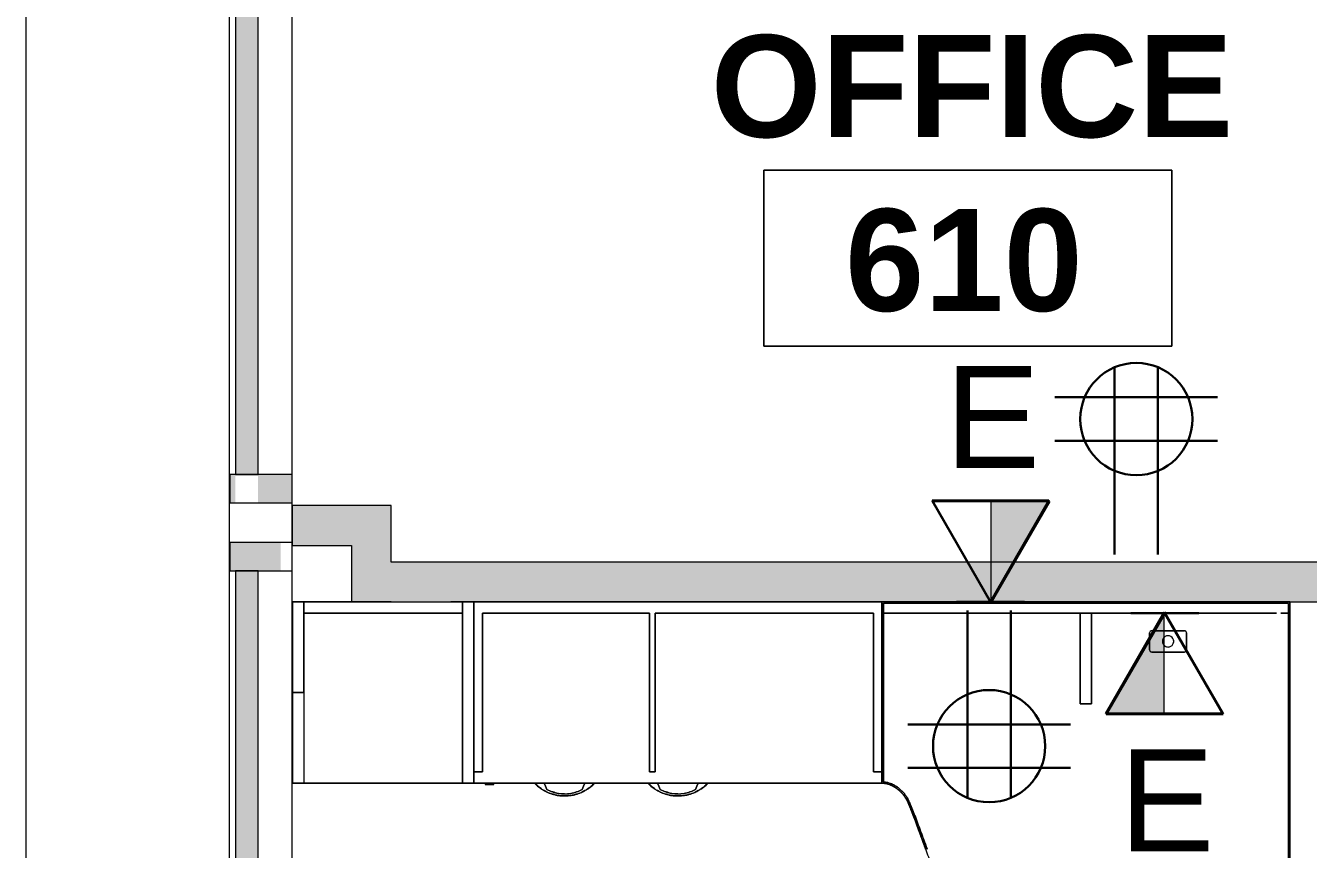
# Model space of a CAD drawing. Header units: inches. Extents: x 385 to 2249, y -1773 to -36.
# Drawn here: x 392.5 to 505.6, y -723.7 to -651.1 of the extents above; entities that cross this region are included whole.
import ezdxf

# ---------------------------------------------------------------- set-up
doc = ezdxf.new("R2010")
doc.units = ezdxf.units.IN
doc.header["$MEASUREMENT"] = 0
for name, color, linetype, lineweight in [('A-ANNO-NOTE', 131, 'Continuous', 30), ('A-AREA-IDEN', 2, 'Continuous', 9), ('A-DETL', 90, 'Continuous', 9), ('A-DETL-THIN', 151, 'Continuous', 9), ('A-GLAZ-CURT', 52, 'Continuous', 13), ('A-GLAZ-CWMG', 51, 'Continuous', 13), ('A-WALL', 113, 'Continuous', 13), ('A-WALL-PATT', 111, 'Continuous', 13), ('I-FURN', 30, 'Continuous', 9), ('I-FURN-PNLS', 30, 'Continuous', 9), ('I-WALL', 2, 'Continuous', 13)]:
    doc.layers.add(name, color=color, linetype=linetype, lineweight=lineweight)
doc.styles.add('Swis721 Lt BT', font='swissl.ttf', dxfattribs={"height": 9})
doc.styles.add('Swis721 Lt BT_B', font='', dxfattribs={"height": 9})
doc.styles.get('Swis721 Lt BT_B').set_extended_font_data('Swis721 Lt BT', bold=True)

# ---------------------------------------------------------------- blocks, each defined once
blk = doc.blocks.new('System Panel - Glazed 2-5453545-Level 6 POWER _ SIGNAL')
at = {"layer": 'A-GLAZ-CURT', "lineweight": 9}
blk.add_hatch(color=7, dxfattribs=at).paths.add_polyline_path([(-27.25, 2.25), (-27.25, 0.25), (27.25, 0.25), (27.25, 2.25), (0.43, 2.25)], flags=0)
at = {"layer": 'A-GLAZ-CURT', "color": 8, "lineweight": 20}
for p, q in [((27.25, 2.25), (-27.25, 2.25)), ((-27.25, 2.25), (-27.25, 0.25)), ((27.25, 0.25), (27.25, 2.25)), ((-27.25, 0.25), (27.25, 0.25))]:
    blk.add_line(p, q, dxfattribs=at)
blk = doc.blocks.new('Rectangular Mullion - 2_5_ x 5_ rectangular-5019624-Level 6 POWER _ SIGNAL')
at = {"layer": 'A-GLAZ-CWMG', "lineweight": 9}
h = blk.add_hatch(color=7, dxfattribs=at)
h.paths.add_polyline_path([(-2.5, 2.75), (-2.5, -0.25), (0, -0.25), (0, 2.75), (-1.75, 2.75)], flags=0)
h.paths.add_polyline_path([(-2.5, -2.25), (-2.5, -2.75), (0, -2.75), (0, -2.25), (-1.87, -2.25)], flags=0)
at = {"layer": 'A-GLAZ-CWMG', "color": 8, "lineweight": 20}
for p, q in [((0, 2.75), (-2.5, 2.75)), ((-2.5, 2.75), (-2.5, -2.75)), ((0, -2.75), (0, 2.75)), ((-2.5, -2.75), (0, -2.75))]:
    blk.add_line(p, q, dxfattribs=at)
blk = doc.blocks.new('System Panel - Glazed 2-5453546-Level 6 POWER _ SIGNAL')
at = {"layer": 'A-GLAZ-CURT', "lineweight": 9}
blk.add_hatch(color=7, dxfattribs=at).paths.add_polyline_path([(-27.25, 2.25), (-27.25, 0.25), (27.25, 0.25), (27.25, 2.25), (7.95, 2.25)], flags=0)
at = {"layer": 'A-GLAZ-CURT', "color": 8, "lineweight": 20}
for p, q in [((27.25, 2.25), (-27.25, 2.25)), ((-27.25, 2.25), (-27.25, 0.25)), ((27.25, 0.25), (27.25, 2.25)), ((-27.25, 0.25), (27.25, 0.25))]:
    blk.add_line(p, q, dxfattribs=at)
blk = doc.blocks.new('Rectangular Mullion - 2_5_ x 5_ rectangular-5019623-Level 6 POWER _ SIGNAL')
at = {"layer": 'A-GLAZ-CWMG', "lineweight": 9}
blk.add_hatch(color=7, dxfattribs=at).paths.add_polyline_path([(0, 1.76), (0, -2.75), (-2.5, -2.75), (-2.5, 1.76), (-1.23, 1.76)], flags=0)
at = {"layer": 'A-GLAZ-CWMG', "color": 8, "lineweight": 20}
for p, q in [((-2.5, 2.75), (0, 2.75)), ((-2.5, -2.75), (-2.5, 2.75)), ((0, 2.75), (0, -2.75)), ((0, -2.75), (-2.5, -2.75))]:
    blk.add_line(p, q, dxfattribs=at)
blk = doc.blocks.new('Zira Wksta 11 - Type 2-V13-Level 6 POWER _ SIGNAL')
at = {"layer": 'I-FURN'}
for p, q in [((-16.28, 65.68), (-16.56, 65.56)), ((-16.56, 65.56), (-16.28, 65.68)), ((-16.56, 65.56), (-16.28, 65.68)), ((-16, 65.79), (-16.28, 65.68)), ((-16.28, 65.68), (-16, 65.79)), ((-16.28, 65.68), (-16, 65.79)), ((-16, 66.49), (-16.17, 66.49)), ((-16, 66.49), (-16.17, 66.49)), ((-16.17, 66.48), (-16, 66.48)), ((-16.17, 66.48), (-16, 66.48)), ((-16, 66.65), (-16, 66.66)), ((-16, 66.66), (-16, 66.61)), ((-16, 66.6), (-16, 66.66)), ((-16, 66.66), (-16, 66.61)), ((-16, 66.64), (-16, 66.65)), ((-16, 66.62), (-16, 66.64)), ((-16, 66.6), (-16, 66.62)), ((-16, 66.61), (-16, 66.51)), ((-16, 66.61), (-16, 66.51)), ((-16, 66.51), (-16, 66.6)), ((-16, 66.51), (-16, 66.6)), ((-16, 66.48), (-16, 66.51)), ((-16, 66.51), (-16, 66.49)), ((-16, 66.48), (-16, 66.51)), ((-16, 66.51), (-16, 66.49)), ((-16, 66.48), (-16, 65.79)), ((-16, 66.14), (-16, 66.48)), ((-16, 66.48), (-16, 66.14)), ((-16, 66.14), (-16, 66.48)), ((-16, 65.79), (-16, 66.14)), ((-16, 66.14), (-16, 65.79)), ((-16, 65.79), (-16, 66.14)), ((-16.28, 62.32), (-16.56, 62.44)), ((-16.28, 62.32), (-16.56, 62.44)), ((-16, 62.21), (-16.28, 62.32)), ((-16, 62.21), (-16.28, 62.32)), ((-16, 61.52), (-16.17, 61.52)), ((-16, 61.52), (-16.17, 61.52)), ((-16.17, 61.51), (-16, 61.51)), ((-16.17, 61.51), (-16, 61.51)), ((-16, 61.86), (-16, 62.21)), ((-16, 62.21), (-16, 61.52)), ((-16, 61.86), (-16, 62.21)), ((-16, 62.21), (-16, 61.86)), ((-16, 61.52), (-16, 61.86)), ((-16, 61.52), (-16, 61.86)), ((-16, 61.86), (-16, 61.52)), ((-16, 61.49), (-16, 61.52)), ((-16, 61.49), (-16, 61.52)), ((-16, 61.51), (-16, 61.49)), ((-16, 61.51), (-16, 61.49)), ((-16, 61.49), (-16, 61.45)), ((-16, 61.4), (-16, 61.49)), ((-16, 61.49), (-16, 61.45)), ((-16, 61.44), (-16, 61.49)), ((-16, 61.45), (-16, 61.42)), ((-16, 61.45), (-16, 61.39)), ((-16, 61.4), (-16, 61.44)), ((-16, 61.42), (-16, 61.39)), ((-16, 61.38), (-16, 61.4)), ((-16, 61.38), (-16, 61.4)), ((-16, 61.39), (-16, 61.37)), ((-16, 61.39), (-16, 61.37)), ((-16, 61.34), (-16, 61.38)), ((-16, 61.36), (-16, 61.38)), ((-16, 61.37), (-16, 61.34)), ((-16, 61.37), (-16, 61.34)), ((-16, 61.34), (-16, 61.36)), ((-16, 56.6), (-16, 56.66)), ((-16, 56.66), (-16, 56.63)), ((-16, 56.63), (-16, 56.61)), ((-16, 56.61), (-16, 56.51)), ((-16, 56.51), (-16, 56.6)), ((-16.56, 55.56), (-16.28, 55.68)), ((-16.28, 55.68), (-16, 55.79)), ((-16, 56.49), (-16.17, 56.49)), ((-16.17, 56.48), (-16, 56.48)), ((-16, 56.48), (-16, 56.51)), ((-16, 56.51), (-16, 56.49)), ((-16, 56.48), (-16, 56.14)), ((-16, 56.14), (-16, 56.48)), ((-16, 56.14), (-16, 55.79)), ((-16, 55.79), (-16, 56.14)), ((-16.28, 52.32), (-16.56, 52.44)), ((-16, 52.21), (-16.28, 52.32)), ((-16, 51.86), (-16, 52.21)), ((-16, 52.21), (-16, 51.52)), ((-16, 51.52), (-16.17, 51.52)), ((-16.17, 51.51), (-16, 51.51)), ((-16, 51.52), (-16, 51.86)), ((-16, 51.49), (-16, 51.52)), ((-16, 51.51), (-16, 51.49)), ((-16, 51.49), (-16, 51.45)), ((-16, 51.4), (-16, 51.49)), ((-16, 51.45), (-16, 51.42)), ((-16, 51.42), (-16, 51.39)), ((-16, 51.36), (-16, 51.4)), ((-16, 51.39), (-16, 51.36)), ((-16, 51.36), (-16, 51.34)), ((-16, 51.35), (-16, 51.36)), ((-16, 51.34), (-16, 51.35)), ((-4.44, 12.19), (-4.44, 9.31)), ((-4.44, 9.31), (-4.44, 12.19)), ((-2.75, 12.38), (-4.25, 12.38)), ((-4.25, 12.38), (-2.75, 12.38)), ((-2.56, 9.31), (-2.56, 12.19)), ((-2.56, 12.19), (-2.56, 9.31)), ((-4.25, 9.13), (-2.75, 9.13)), ((-2.75, 9.13), (-4.25, 9.13))]:
    blk.add_line(p, q, dxfattribs=at)
at = {"layer": 'I-FURN', "flags": 128}
for points in [[(-16, 65.79), (-16.28, 65.68), (-16.56, 65.56)], [(-16.56, 62.44), (-16.28, 62.32), (-16, 62.21)], [(-16.56, 62.44), (-16.28, 62.32), (-16, 62.21)], [(-16, 55.79), (-16.28, 55.68), (-16.56, 55.56)], [(-16.56, 52.44), (-16.28, 52.32), (-16, 52.21)]]:
    blk.add_lwpolyline(points, dxfattribs=at)
at = {"layer": 'I-FURN'}
for centre, radius, start, end in [((-13.45, 64), 3.69, 137.0289, 137.7029), ((-13.45, 64), 3.69, 137.0385, 137.567), ((-13.45, 64), 3.69, 137.0289, 137.7029), ((-13.45, 64), 3.69, 137.0385, 137.567), ((-13.45, 64), 3.69, 222.2971, 222.9711), ((-13.45, 64), 3.69, 222.2971, 222.9711), ((-13.45, 64), 3.69, 222.433, 222.9615), ((-13.45, 64), 3.69, 222.433, 222.9615), ((-13.45, 54), 3.69, 137.0289, 137.7029), ((-13.45, 54), 3.69, 137.0385, 137.567), ((-13.45, 54), 3.69, 222.2971, 222.9711), ((-13.45, 54), 3.69, 222.433, 222.9615), ((-4.25, 12.19), 0.188, 90, 180), ((-4.25, 12.19), 0.188, 165, 180), ((-4.25, 12.19), 0.188, 90, 165), ((-2.75, 12.19), 0.187, 0, 90), ((-2.75, 12.19), 0.187, 15, 90), ((-2.75, 12.19), 0.188, 0, 15), ((-3.5, 10.75), 0.5, 90, 270), ((-3.5, 10.75), 0.5, 165, 180), ((-3.5, 10.75), 0.5, 180, 195), ((-3.5, 10.75), 0.5, 150, 165), ((-3.5, 10.75), 0.5, 195, 255), ((-3.5, 10.75), 0.5, 135, 150), ((-3.5, 10.75), 0.5, 120, 135), ((-3.5, 10.75), 0.5, 105, 120), ((-3.5, 10.75), 0.5, 90, 105), ((-3.5, 10.75), 0.5, 255, 270), ((-3.5, 10.75), 0.5, 270, 90), ((-3.5, 10.75), 0.5, 75, 90), ((-3.5, 10.75), 0.5, 270, 285), ((-3.5, 10.75), 0.5, 60, 75), ((-3.5, 10.75), 0.5, 285, 315), ((-3.5, 10.75), 0.5, 45, 60), ((-3.5, 10.75), 0.5, 30, 45), ((-3.5, 10.75), 0.5, 315, 330), ((-3.5, 10.75), 0.5, 15, 30), ((-3.5, 10.75), 0.5, 330, 345), ((-3.5, 10.75), 0.5, 360, 15), ((-3.5, 10.75), 0.5, 345, 360), ((-4.25, 9.31), 0.188, 180, 270), ((-4.25, 9.31), 0.187, 180, 195), ((-4.25, 9.31), 0.188, 195, 270), ((-2.75, 9.31), 0.187, 270, 0), ((-2.75, 9.31), 0.187, 270, 285), ((-2.75, 9.31), 0.187, 285, 300), ((-2.75, 9.31), 0.187, 300, 315), ((-2.75, 9.31), 0.188, 315, 330), ((-2.75, 9.31), 0.188, 330, 345), ((-2.75, 9.31), 0.187, 345, 0)]:
    blk.add_arc(centre, radius, start, end, dxfattribs=at)
for points, knots in [([(-16.17, 61.52), (-16.32, 61.69), (-16.6, 62.05), (-16.9, 62.66), (-17.09, 63.32), (-17.17, 64.23), (-17, 65.14), (-16.6, 65.95), (-16.32, 66.31), (-16.17, 66.48)], [0, 0, 0, 0, 0.125, 0.25, 0.375, 0.5, 0.75, 0.875, 1, 1, 1, 1]), ([(-16.67, 65.78), (-16.73, 65.68), (-16.79, 65.55), (-16.85, 65.42), (-16.86, 65.4)], [0.15936451, 0.15936451, 0.15936451, 0.15936451, 0.22222222, 0.23762024, 0.23762024, 0.23762024, 0.23762024]), ([(-16.67, 65.78), (-16.73, 65.68), (-16.79, 65.55), (-16.85, 65.42), (-16.86, 65.4)], [0.15936451, 0.15936451, 0.15936451, 0.15936451, 0.22222222, 0.23762024, 0.23762024, 0.23762024, 0.23762024]), ([(-16, 66.66), (-16, 66.66), (-16, 66.66), (-16, 66.65), (-16.01, 66.65), (-16.01, 66.65), (-16.01, 66.65), (-16.02, 66.64), (-16.02, 66.64), (-16.02, 66.63), (-16.03, 66.63), (-16.03, 66.63), (-16.04, 66.62), (-16.05, 66.61), (-16.05, 66.6)], [0, 0, 0, 0, 0.125, 0.1875, 0.25, 0.3125, 0.375, 0.4375, 0.5, 0.5625, 0.625, 0.6875, 0.75, 1, 1, 1, 1]), ([(-16, 66.66), (-16, 66.66), (-16, 66.66), (-16, 66.65), (-16.01, 66.65), (-16.01, 66.65), (-16.01, 66.65), (-16.02, 66.64), (-16.02, 66.64), (-16.02, 66.63), (-16.03, 66.63), (-16.03, 66.63), (-16.04, 66.62), (-16.05, 66.61), (-16.05, 66.6)], [0, 0, 0, 0, 0.125, 0.1875, 0.25, 0.3125, 0.375, 0.4375, 0.5, 0.5625, 0.625, 0.6875, 0.75, 1, 1, 1, 1]), ([(-16.04, 66.61), (-16.04, 66.62), (-16.03, 66.63), (-16.02, 66.64), (-16.02, 66.64), (-16.01, 66.65), (-16.01, 66.65), (-16.01, 66.65), (-16, 66.65), (-16, 66.65), (-16, 66.66), (-16, 66.66), (-16, 66.66)], [0, 0, 0, 0, 0.25, 0.375, 0.5, 0.5625, 0.625, 0.6875, 0.75, 0.8125, 0.875, 1, 1, 1, 1]), ([(-16.04, 66.61), (-16.04, 66.62), (-16.03, 66.63), (-16.02, 66.64), (-16.02, 66.64), (-16.01, 66.65), (-16.01, 66.65), (-16.01, 66.65), (-16, 66.65), (-16, 66.65), (-16, 66.66), (-16, 66.66), (-16, 66.66)], [0, 0, 0, 0, 0.25, 0.375, 0.5, 0.5625, 0.625, 0.6875, 0.75, 0.8125, 0.875, 1, 1, 1, 1]), ([(-16.58, 62.06), (-16.7, 62.25), (-16.9, 62.66), (-17.09, 63.32), (-17.18, 64.23), (-17.03, 64.9), (-16.88, 65.33)], [0.125, 0.125, 0.125, 0.125, 0.25, 0.375, 0.5, 0.75, 0.75, 0.75, 0.75]), ([(-17.1, 64.52), (-17.11, 64.45), (-17.12, 64.32), (-17.13, 64.19), (-17.13, 64.14)], [0.40508035, 0.40508035, 0.40508035, 0.40508035, 0.44444444, 0.47528756, 0.47528756, 0.47528756, 0.47528756]), ([(-17.1, 64.52), (-17.11, 64.45), (-17.12, 64.32), (-17.13, 64.19), (-17.13, 64.14)], [0.40508035, 0.40508035, 0.40508035, 0.40508035, 0.44444444, 0.47528756, 0.47528756, 0.47528756, 0.47528756]), ([(-16.94, 65.16), (-16.97, 65.07), (-17.01, 64.95), (-17.04, 64.82), (-17.05, 64.78)], [0.28411479, 0.28411479, 0.28411479, 0.28411479, 0.33333333, 0.3562762, 0.3562762, 0.3562762, 0.3562762]), ([(-16.94, 65.16), (-16.97, 65.07), (-17.01, 64.95), (-17.04, 64.82), (-17.05, 64.78)], [0.28411479, 0.28411479, 0.28411479, 0.28411479, 0.33333333, 0.3562762, 0.3562762, 0.3562762, 0.3562762]), ([(-16.56, 65.56), (-16.73, 65.24), (-16.91, 64.72), (-16.95, 64.18), (-16.95, 64)], [0, 0, 0, 0, 0.3333333, 0.5, 0.5, 0.5, 0.5]), ([(-17.05, 63.22), (-17.04, 63.18), (-17.01, 63.05), (-16.98, 62.92), (-16.95, 62.84)], [0.64373131, 0.64373131, 0.64373131, 0.64373131, 0.66666667, 0.71591001, 0.71591001, 0.71591001, 0.71591001]), ([(-17.05, 63.22), (-17.04, 63.18), (-17.01, 63.05), (-16.98, 62.92), (-16.95, 62.84)], [0.64373131, 0.64373131, 0.64373131, 0.64373131, 0.66666667, 0.71591001, 0.71591001, 0.71591001, 0.71591001]), ([(-16.86, 62.6), (-16.81, 62.48), (-16.75, 62.35), (-16.68, 62.23), (-16.67, 62.22)], [0.76239192, 0.76239192, 0.76239192, 0.76239192, 0.83333333, 0.84070579, 0.84070579, 0.84070579, 0.84070579]), ([(-16.86, 62.6), (-16.81, 62.48), (-16.75, 62.35), (-16.68, 62.23), (-16.67, 62.22)], [0.76239192, 0.76239192, 0.76239192, 0.76239192, 0.83333333, 0.84070579, 0.84070579, 0.84070579, 0.84070579]), ([(-16.05, 61.4), (-16.05, 61.39), (-16.04, 61.38), (-16.03, 61.37), (-16.02, 61.37), (-16.02, 61.36), (-16.02, 61.36), (-16.01, 61.35), (-16.01, 61.35), (-16.01, 61.35), (-16, 61.35), (-16, 61.34), (-16, 61.34), (-16, 61.34)], [0, 0, 0, 0, 0.25, 0.375, 0.4375, 0.5, 0.5625, 0.625, 0.6875, 0.75, 0.8125, 0.875, 1, 1, 1, 1]), ([(-16.05, 61.4), (-16.05, 61.39), (-16.04, 61.38), (-16.03, 61.37), (-16.02, 61.37), (-16.02, 61.36), (-16.02, 61.36), (-16.01, 61.35), (-16.01, 61.35), (-16.01, 61.35), (-16, 61.35), (-16, 61.34), (-16, 61.34), (-16, 61.34)], [0, 0, 0, 0, 0.25, 0.375, 0.4375, 0.5, 0.5625, 0.625, 0.6875, 0.75, 0.8125, 0.875, 1, 1, 1, 1]), ([(-16, 61.34), (-16, 61.34), (-16, 61.34), (-16, 61.35), (-16, 61.35), (-16.01, 61.35), (-16.01, 61.35), (-16.01, 61.35), (-16.01, 61.36), (-16.02, 61.36), (-16.02, 61.36), (-16.02, 61.37), (-16.03, 61.37), (-16.04, 61.38), (-16.04, 61.39)], [0, 0, 0, 0, 0.125, 0.1875, 0.25, 0.3125, 0.375, 0.4375, 0.5, 0.5625, 0.625, 0.6875, 0.75, 1, 1, 1, 1]), ([(-16, 61.34), (-16, 61.34), (-16, 61.34), (-16, 61.35), (-16, 61.35), (-16.01, 61.35), (-16.01, 61.35), (-16.01, 61.35), (-16.01, 61.36), (-16.02, 61.36), (-16.02, 61.36), (-16.02, 61.37), (-16.03, 61.37), (-16.04, 61.38), (-16.04, 61.39)], [0, 0, 0, 0, 0.125, 0.1875, 0.25, 0.3125, 0.375, 0.4375, 0.5, 0.5625, 0.625, 0.6875, 0.75, 1, 1, 1, 1]), ([(-16, 56.66), (-16, 56.66), (-16, 56.66), (-16, 56.65), (-16.01, 56.65), (-16.01, 56.65), (-16.01, 56.65), (-16.02, 56.64), (-16.02, 56.64), (-16.02, 56.63), (-16.03, 56.63), (-16.03, 56.63), (-16.04, 56.62), (-16.05, 56.61), (-16.05, 56.6)], [0, 0, 0, 0, 0.125, 0.1875, 0.25, 0.3125, 0.375, 0.4375, 0.5, 0.5625, 0.625, 0.6875, 0.75, 1, 1, 1, 1]), ([(-16.04, 56.61), (-16.04, 56.62), (-16.03, 56.63), (-16.02, 56.64), (-16.02, 56.64), (-16.01, 56.65), (-16.01, 56.65), (-16.01, 56.65), (-16, 56.65), (-16, 56.65), (-16, 56.66), (-16, 56.66), (-16, 56.66)], [0, 0, 0, 0, 0.25, 0.375, 0.5, 0.5625, 0.625, 0.6875, 0.75, 0.8125, 0.875, 1, 1, 1, 1]), ([(-16.17, 51.52), (-16.32, 51.69), (-16.6, 52.05), (-16.9, 52.66), (-17.09, 53.32), (-17.17, 54.23), (-17, 55.14), (-16.6, 55.95), (-16.32, 56.31), (-16.17, 56.48)], [0, 0, 0, 0, 0.125, 0.25, 0.375, 0.5, 0.75, 0.875, 1, 1, 1, 1]), ([(-16.67, 55.78), (-16.73, 55.68), (-16.79, 55.55), (-16.85, 55.42), (-16.86, 55.4)], [0.15936451, 0.15936451, 0.15936451, 0.15936451, 0.22222222, 0.23762024, 0.23762024, 0.23762024, 0.23762024]), ([(-17.1, 54.52), (-17.11, 54.45), (-17.12, 54.32), (-17.13, 54.19), (-17.13, 54.14)], [0.40508035, 0.40508035, 0.40508035, 0.40508035, 0.44444444, 0.47528756, 0.47528756, 0.47528756, 0.47528756]), ([(-16.94, 55.16), (-16.97, 55.07), (-17.01, 54.95), (-17.04, 54.82), (-17.05, 54.78)], [0.28411479, 0.28411479, 0.28411479, 0.28411479, 0.33333333, 0.3562762, 0.3562762, 0.3562762, 0.3562762]), ([(-17.05, 53.22), (-17.04, 53.18), (-17.01, 53.05), (-16.98, 52.92), (-16.95, 52.84)], [0.64373131, 0.64373131, 0.64373131, 0.64373131, 0.66666667, 0.71591001, 0.71591001, 0.71591001, 0.71591001]), ([(-16.86, 52.6), (-16.81, 52.48), (-16.75, 52.35), (-16.68, 52.23), (-16.67, 52.22)], [0.76239192, 0.76239192, 0.76239192, 0.76239192, 0.83333333, 0.84070579, 0.84070579, 0.84070579, 0.84070579]), ([(-16.05, 51.4), (-16.05, 51.39), (-16.04, 51.38), (-16.03, 51.37), (-16.02, 51.37), (-16.02, 51.36), (-16.02, 51.36), (-16.01, 51.35), (-16.01, 51.35), (-16.01, 51.35), (-16, 51.35), (-16, 51.34), (-16, 51.34), (-16, 51.34)], [0, 0, 0, 0, 0.25, 0.375, 0.4375, 0.5, 0.5625, 0.625, 0.6875, 0.75, 0.8125, 0.875, 1, 1, 1, 1]), ([(-16, 51.34), (-16, 51.34), (-16, 51.34), (-16, 51.35), (-16, 51.35), (-16.01, 51.35), (-16.01, 51.35), (-16.01, 51.35), (-16.01, 51.36), (-16.02, 51.36), (-16.02, 51.36), (-16.02, 51.37), (-16.03, 51.37), (-16.04, 51.38), (-16.04, 51.39)], [0, 0, 0, 0, 0.125, 0.1875, 0.25, 0.3125, 0.375, 0.4375, 0.5, 0.5625, 0.625, 0.6875, 0.75, 1, 1, 1, 1])]:
    blk.add_open_spline(points, degree=3, knots=knots, dxfattribs=at)
for points in [[(-16.88, 65.33), (-16.8, 65.54), (-16.71, 65.75), (-16.58, 65.94)], [(-16.59, 65.93), (-16.62, 65.88), (-16.64, 65.83), (-16.67, 65.78)], [(-16.59, 65.93), (-16.62, 65.88), (-16.64, 65.83), (-16.67, 65.78)], [(-16.58, 65.94), (-16.46, 66.13), (-16.32, 66.31), (-16.17, 66.48)], [(-16.58, 65.94), (-16.58, 65.94), (-16.58, 65.94), (-16.58, 65.94)], [(-16.17, 66.49), (-16.3, 66.34), (-16.43, 66.18), (-16.54, 66.01)], [(-16.17, 66.49), (-16.3, 66.34), (-16.43, 66.18), (-16.54, 66.01)], [(-16.14, 66.51), (-16.13, 66.52), (-16.11, 66.55), (-16.08, 66.58), (-16.06, 66.6), (-16.04, 66.61)], [(-16.14, 66.51), (-16.13, 66.52), (-16.11, 66.55), (-16.08, 66.58), (-16.06, 66.6), (-16.04, 66.61)], [(-16.05, 66.6), (-16.07, 66.59), (-16.1, 66.56), (-16.13, 66.53), (-16.14, 66.51)], [(-16.05, 66.6), (-16.07, 66.59), (-16.1, 66.56), (-16.13, 66.53), (-16.14, 66.51)], [(-17.08, 64.64), (-17.08, 64.6), (-17.09, 64.56), (-17.1, 64.52)], [(-17.08, 64.64), (-17.08, 64.6), (-17.09, 64.56), (-17.1, 64.52)], [(-17.05, 64.78), (-17.06, 64.74), (-17.06, 64.71), (-17.07, 64.67)], [(-17.05, 64.78), (-17.06, 64.74), (-17.06, 64.71), (-17.07, 64.67)], [(-16.56, 65.56), (-16.73, 65.24), (-16.97, 64.55), (-16.97, 63.45), (-16.73, 62.76), (-16.56, 62.44)], [(-16.95, 64), (-16.95, 64.18), (-16.95, 64.36), (-16.91, 64.54)], [(-16.95, 64), (-16.95, 64.18), (-16.95, 64.36), (-16.91, 64.54)], [(-16.89, 65.3), (-16.91, 65.26), (-16.93, 65.21), (-16.94, 65.16)], [(-16.89, 65.3), (-16.91, 65.26), (-16.93, 65.21), (-16.94, 65.16)], [(-16.91, 64.54), (-16.88, 64.72), (-16.82, 64.89), (-16.76, 65.05)], [(-16.91, 64.54), (-16.88, 64.72), (-16.82, 64.89), (-16.76, 65.05)], [(-16.86, 65.4), (-16.87, 65.37), (-16.88, 65.35), (-16.89, 65.32)], [(-16.86, 65.4), (-16.87, 65.37), (-16.88, 65.35), (-16.89, 65.32)], [(-16.78, 65.06), (-16.72, 65.23), (-16.65, 65.4), (-16.56, 65.56)], [(-16.78, 65.06), (-16.72, 65.23), (-16.65, 65.4), (-16.56, 65.56)], [(-17.13, 64.14), (-17.13, 64.04), (-17.13, 63.96), (-17.13, 63.87)], [(-17.13, 64.14), (-17.13, 64.04), (-17.13, 63.96), (-17.13, 63.87)], [(-17.13, 63.86), (-17.12, 63.74), (-17.11, 63.61), (-17.09, 63.48)], [(-17.13, 63.86), (-17.12, 63.74), (-17.11, 63.61), (-17.09, 63.48)], [(-17.1, 63.48), (-17.09, 63.44), (-17.08, 63.4), (-17.07, 63.36)], [(-17.1, 63.48), (-17.09, 63.44), (-17.08, 63.4), (-17.07, 63.36)], [(-16.91, 63.46), (-16.94, 63.64), (-16.97, 63.82), (-16.97, 64)], [(-16.91, 63.46), (-16.94, 63.64), (-16.97, 63.82), (-16.97, 64)], [(-16.95, 64), (-16.95, 63.82), (-16.95, 63.64), (-16.91, 63.46)], [(-16.78, 62.94), (-16.84, 63.11), (-16.88, 63.28), (-16.91, 63.46)], [(-16.91, 63.46), (-16.88, 63.28), (-16.82, 63.11), (-16.76, 62.95)], [(-16.78, 62.94), (-16.84, 63.11), (-16.88, 63.28), (-16.91, 63.46)], [(-17.07, 63.33), (-17.06, 63.29), (-17.06, 63.26), (-17.05, 63.22)], [(-17.07, 63.33), (-17.06, 63.29), (-17.06, 63.26), (-17.05, 63.22)], [(-16.94, 62.84), (-16.93, 62.79), (-16.91, 62.74), (-16.9, 62.7)], [(-16.94, 62.84), (-16.93, 62.79), (-16.91, 62.74), (-16.9, 62.7)], [(-16.89, 62.68), (-16.88, 62.65), (-16.87, 62.63), (-16.86, 62.6)], [(-16.89, 62.68), (-16.88, 62.65), (-16.87, 62.63), (-16.86, 62.6)], [(-16.56, 62.44), (-16.65, 62.6), (-16.72, 62.77), (-16.78, 62.94)], [(-16.78, 62.94), (-16.72, 62.77), (-16.65, 62.6), (-16.56, 62.44)], [(-16.56, 62.44), (-16.65, 62.6), (-16.72, 62.77), (-16.78, 62.94)], [(-16.67, 62.22), (-16.64, 62.17), (-16.61, 62.12), (-16.58, 62.07)], [(-16.67, 62.22), (-16.64, 62.17), (-16.61, 62.12), (-16.58, 62.07)], [(-16.58, 62.06), (-16.58, 62.06), (-16.58, 62.06), (-16.58, 62.06)], [(-16.17, 61.52), (-16.32, 61.69), (-16.46, 61.87), (-16.58, 62.06)], [(-16.54, 61.99), (-16.43, 61.82), (-16.3, 61.66), (-16.17, 61.51)], [(-16.54, 61.99), (-16.43, 61.82), (-16.3, 61.66), (-16.17, 61.51)], [(-16.14, 61.49), (-16.13, 61.47), (-16.1, 61.44), (-16.07, 61.41), (-16.05, 61.4)], [(-16.04, 61.39), (-16.06, 61.4), (-16.08, 61.42), (-16.11, 61.45), (-16.13, 61.48), (-16.14, 61.49)], [(-16.14, 61.49), (-16.13, 61.47), (-16.1, 61.44), (-16.07, 61.41), (-16.05, 61.4)], [(-16.04, 61.39), (-16.06, 61.4), (-16.08, 61.42), (-16.11, 61.45), (-16.13, 61.48), (-16.14, 61.49)], [(-16.14, 56.51), (-16.13, 56.52), (-16.11, 56.55), (-16.08, 56.58), (-16.06, 56.6), (-16.04, 56.61)], [(-16.05, 56.6), (-16.07, 56.59), (-16.1, 56.56), (-16.13, 56.53), (-16.14, 56.51)], [(-16.56, 55.56), (-16.73, 55.24), (-16.97, 54.55), (-16.97, 53.45), (-16.73, 52.76), (-16.56, 52.44)], [(-16.78, 55.06), (-16.72, 55.23), (-16.65, 55.4), (-16.56, 55.56)], [(-16.59, 55.93), (-16.62, 55.88), (-16.64, 55.83), (-16.67, 55.78)], [(-16.17, 56.49), (-16.3, 56.34), (-16.43, 56.18), (-16.54, 56.01)], [(-17.08, 54.64), (-17.08, 54.6), (-17.09, 54.56), (-17.1, 54.52)], [(-17.05, 54.78), (-17.06, 54.74), (-17.06, 54.71), (-17.07, 54.67)], [(-16.95, 54), (-16.95, 54.18), (-16.95, 54.36), (-16.91, 54.54)], [(-16.89, 55.3), (-16.91, 55.26), (-16.93, 55.21), (-16.94, 55.16)], [(-16.91, 54.54), (-16.88, 54.72), (-16.82, 54.89), (-16.76, 55.05)], [(-16.86, 55.4), (-16.87, 55.37), (-16.88, 55.35), (-16.89, 55.32)], [(-17.13, 54.14), (-17.13, 54.04), (-17.13, 53.96), (-17.13, 53.87)], [(-17.13, 53.86), (-17.12, 53.74), (-17.11, 53.61), (-17.09, 53.48)], [(-17.1, 53.48), (-17.09, 53.44), (-17.08, 53.4), (-17.07, 53.36)], [(-17.07, 53.33), (-17.06, 53.29), (-17.06, 53.26), (-17.05, 53.22)], [(-16.91, 53.46), (-16.94, 53.64), (-16.97, 53.82), (-16.97, 54)], [(-16.78, 52.94), (-16.84, 53.11), (-16.88, 53.28), (-16.91, 53.46)], [(-16.94, 52.84), (-16.93, 52.79), (-16.91, 52.74), (-16.9, 52.7)], [(-16.89, 52.68), (-16.88, 52.65), (-16.87, 52.63), (-16.86, 52.6)], [(-16.56, 52.44), (-16.65, 52.6), (-16.72, 52.77), (-16.78, 52.94)], [(-16.67, 52.22), (-16.64, 52.17), (-16.61, 52.12), (-16.58, 52.07)], [(-16.54, 51.99), (-16.43, 51.82), (-16.3, 51.66), (-16.17, 51.51)], [(-16.14, 51.49), (-16.13, 51.47), (-16.1, 51.44), (-16.07, 51.41), (-16.05, 51.4)], [(-16.04, 51.39), (-16.06, 51.4), (-16.08, 51.42), (-16.11, 51.45), (-16.13, 51.48), (-16.14, 51.49)]]:
    blk.add_open_spline(points, degree=3, dxfattribs=at)
at = {"layer": 'I-FURN-PNLS'}
for p, q in [((0, 88), (-16, 88)), ((-16, 88), (-16, 72)), ((-16, 72), (-16, 88)), ((-16, 88), (0, 88)), ((-16, 87), (-16, 88)), ((-16, 88), (-16, 87)), ((-8, 88), (-16, 88)), ((-8, 88), (-16, 88)), ((0, 88), (-16, 88)), ((-16, 88), (-16, 72)), ((-16, 72), (-16, 88)), ((-16, 88), (0, 88)), ((-8, 88), (0, 88)), ((0, 88), (-8, 88)), ((-8, 87), (-8, 88)), ((-8, 88), (-8, 87)), ((0, 88), (-8, 88)), ((0, 88), (-8, 88)), ((0, 82.79), (0, 88)), ((0, 88), (0, 82.79)), ((0, 88), (0, 87)), ((0, 88), (0, 87)), ((0, 82.79), (0, 88)), ((0, 88), (0, 82.79)), ((0, 82.79), (0, 88)), ((0, 88), (0, 82.79)), ((-16, 73), (-16, 87)), ((-16, 87), (-16, 73)), ((-8, 87), (-16, 87)), ((-8, 87), (-16, 87)), ((-16, 72), (-16, 87)), ((-16, 87), (-16, 72)), ((-1, 87), (-8, 87)), ((-1, 87), (-8, 87)), ((-8, 87), (0, 87)), ((0, 87), (-8, 87)), ((-1, 73), (-1, 87)), ((-1, 87), (-1, 73)), ((0, 87), (-1, 87)), ((-1, 87), (-1, 73)), ((-1, 73), (-1, 87)), ((-1, 87), (0, 87)), ((0, 82.79), (0, 87)), ((0, 87), (0, 82.79)), ((0, 79.29), (0, 82.79)), ((0, 82.79), (0, 79.29)), ((0, 79.29), (0, 82.79)), ((0, 82.79), (0, 79.29)), ((0, 82.79), (0, 79.29)), ((0, 72), (0, 74.03)), ((0, 74.03), (0, 72)), ((0, 72), (0, 74.03)), ((0, 74.03), (0, 72)), ((0, 72), (0, 74.03)), ((0, 74.03), (0, 72)), ((-16, 73), (-1, 73)), ((-1, 73), (-16, 73)), ((0, 73), (-16, 73)), ((-16, 73), (-16, 72)), ((-16, 72), (-16, 73)), ((-16, 73), (0, 73)), ((-1, 73), (0, 73)), ((0, 73), (-1, 73)), ((0, 72), (0, 73)), ((0, 73), (0, 72)), ((-16, 72), (0, 72)), ((0, 72), (-16, 72)), ((-16, 72), (-15, 72)), ((-15, 72), (-16, 72)), ((-16, 72), (-15, 72)), ((-15, 72), (-16, 72)), ((-16, 72), (0, 72)), ((-15, 72), (-16, 72)), ((-16, 36), (-16, 72)), ((-16, 72), (0, 72)), ((0, 72), (-16, 72)), ((-16, 72), (-16, 36)), ((-16, 36), (-16, 72)), ((-16, 72), (0, 72)), ((-15, 72), (0, 72)), ((0, 72), (-15, 72)), ((-15, 72), (0, 72)), ((0, 72), (-15, 72)), ((0, 72), (-15, 72)), ((0, 72), (-15, 72)), ((-15, 72), (-15, 71.25)), ((-15, 71.25), (-15, 72)), ((-15, 72), (0, 72)), ((0, 36), (0, 72)), ((0, 72), (0, 36)), ((0, 72), (0, 36)), ((-16, 71), (-16.13, 71)), ((-16.13, 70.25), (-16, 70.25)), ((-16.13, 71), (-16.13, 70.89)), ((-16.13, 70.25), (-16.13, 71)), ((-16.13, 70.89), (-16.13, 70.44)), ((-16.13, 70.44), (-16.13, 70.36)), ((-16.13, 70.36), (-16.13, 70.25)), ((-16, 71), (-16, 70.95)), ((-16, 70.89), (-16, 71)), ((-16, 70.95), (-16, 70.89)), ((-16, 70.89), (-16, 70.81)), ((-16, 70.81), (-16, 70.89)), ((-16, 70.81), (-16, 70.63)), ((-16, 70.53), (-16, 70.81)), ((-16, 70.63), (-16, 70.44)), ((-16, 70.44), (-16, 70.53)), ((-16, 70.44), (-16, 70.36)), ((-16, 70.36), (-16, 70.44)), ((-16, 70.36), (-16, 70.3)), ((-16, 70.25), (-16, 70.36)), ((-16, 70.3), (-16, 70.25)), ((-15, 71.25), (-1, 71.25)), ((-1, 71.25), (-15, 71.25)), ((-1, 71.25), (-1, 56.5)), ((-1, 56.5), (-1, 71.25)), ((0, 59), (0, 36)), ((0, 36), (0, 59)), ((-1, 56.5), (-15, 56.5)), ((-15, 56.5), (-15, 56)), ((-15, 56), (-15, 56.5)), ((-15, 56.5), (-1, 56.5)), ((-15, 56), (-1, 56)), ((-1, 56), (-15, 56)), ((-1, 56), (-1, 36.75)), ((-1, 36.75), (-1, 56)), ((-1, 36.75), (-15, 36.75)), ((-15, 36.75), (-15, 36)), ((-15, 36), (-15, 36.75)), ((-15, 36.75), (-1, 36.75)), ((0, 36), (-16, 36)), ((-16, 36), (0, 36)), ((0, 36), (-16, 36)), ((0, 36), (-16, 36)), ((0, 36), (-16, 36)), ((-16, 36), (0, 36)), ((-0.12, 35.87), (-15.89, 35.87)), ((-15.89, 35.87), (-0.12, 35.87)), ((-15, 36), (0, 36)), ((-1, 36), (-15, 36)), ((0, 36), (-1, 36)), ((0, 36), (-1, 36)), ((-1, 36), (-1, 35.95)), ((-1, 35.95), (-1, 36)), ((-1, 36), (0, 36)), ((-1, 35.88), (-1, 1.19)), ((-1, 18.5), (-1, 35.88)), ((-0.12, 0.24), (-0.12, 35.87)), ((-0.12, 35.87), (-0.12, 0.24)), ((0, 0), (0, 36)), ((0, 36), (0, 0)), ((0, 0), (0, 36)), ((0, 36), (0, 0)), ((-1, 18.5), (-9, 18.5)), ((-9, 18.5), (-9, 17.5)), ((-9, 17.5), (-9, 18.5)), ((-9, 18.5), (-1, 18.5)), ((-1, 17.5), (-1, 18.5)), ((-1, 18.5), (-1, 17.5)), ((-1, 17.5), (-1, 18.5)), ((-9, 17.5), (-1, 17.5)), ((-1, 17.5), (-9, 17.5)), ((-1, 1.19), (-1, 17.5)), ((-51, 0), (0, 0)), ((-51, 0), (0, 0)), ((0, 0), (-51, 0)), ((-50.92, 0.12), (-0.16, 0.12)), ((-0.16, 0.12), (-50.92, 0.12)), ((-1, 0.8), (-1, 0.12)), ((-1, 0.12), (-1, 0.8)), ((-1, 0.12), (-1, 0)), ((-1, 0), (-1, 0.12)), ((-1, 0), (0, 0)), ((0, 0), (-1, 0)), ((-0.12, 0.12), (-0.12, 0.24)), ((-0.12, 0.24), (-0.12, 0.12))]:
    blk.add_line(p, q, dxfattribs=at)
for points, knots in [([(-16, 36), (-16.01, 35.85), (-16.05, 35.63), (-16.11, 35.4), (-16.15, 35.28), (-16.19, 35.19), (-16.23, 35.1), (-16.29, 34.98), (-16.37, 34.85), (-16.46, 34.72), (-16.52, 34.64), (-16.56, 34.59), (-16.59, 34.55), (-16.63, 34.5), (-16.7, 34.42), (-16.79, 34.32), (-16.88, 34.24), (-16.95, 34.18), (-17, 34.13), (-17.05, 34.09), (-17.12, 34.03), (-17.21, 33.97), (-17.31, 33.9), (-17.4, 33.85), (-17.47, 33.81), (-17.55, 33.77), (-17.64, 33.73), (-17.75, 33.68), (-17.87, 33.62), (-17.99, 33.57), (-18.11, 33.52), (-18.23, 33.48), (-18.49, 33.38), (-18.9, 33.22), (-19.48, 33), (-20.1, 32.77), (-20.76, 32.53), (-21.44, 32.28), (-22.14, 32.03), (-22.85, 31.77), (-23.58, 31.5), (-24.31, 31.24), (-25.3, 30.88), (-26.29, 30.53), (-27.26, 30.18), (-27.98, 29.93), (-28.69, 29.68), (-29.38, 29.44), (-30.06, 29.2), (-30.72, 28.96), (-31.37, 28.72), (-31.99, 28.49), (-32.6, 28.27), (-33.2, 28.04), (-33.81, 27.81), (-34.44, 27.57), (-35, 27.37), (-35.48, 27.2), (-35.79, 27.1), (-36.04, 27.01), (-36.24, 26.94), (-36.44, 26.88), (-36.65, 26.82), (-36.85, 26.76), (-37.07, 26.7), (-37.29, 26.64), (-37.51, 26.59), (-37.74, 26.55), (-37.97, 26.52), (-38.21, 26.49), (-38.45, 26.48), (-38.7, 26.47), (-39.04, 26.48), (-39.47, 26.52), (-40.01, 26.63), (-40.38, 26.74), (-40.57, 26.81)], [0, 0, 0, 0, 0.013514, 0.02027, 0.023649, 0.027027, 0.030405, 0.033784, 0.040541, 0.047297, 0.050676, 0.052365, 0.054054, 0.057432, 0.060811, 0.067568, 0.074324, 0.077703, 0.081081, 0.084459, 0.087838, 0.094595, 0.101351, 0.108108, 0.111486, 0.114865, 0.121622, 0.128378, 0.135135, 0.141892, 0.148649, 0.155405, 0.162162, 0.189189, 0.216216, 0.243243, 0.27027, 0.297297, 0.324324, 0.351351, 0.378378, 0.405405, 0.432432, 0.486486, 0.513514, 0.540541, 0.567568, 0.594595, 0.621622, 0.648649, 0.675676, 0.702703, 0.72973, 0.756757, 0.783784, 0.810811, 0.837838, 0.851351, 0.864865, 0.871622, 0.878378, 0.885135, 0.891892, 0.898649, 0.905405, 0.912162, 0.918919, 0.925676, 0.932432, 0.939189, 0.945946, 0.952703, 0.959459, 0.972973, 0.986486, 1, 1, 1, 1]), ([(-16.68, 34.44), (-16.67, 34.45), (-16.65, 34.48), (-16.61, 34.53), (-16.57, 34.58), (-16.54, 34.62), (-16.5, 34.67), (-16.44, 34.75), (-16.36, 34.87), (-16.27, 35.01), (-16.22, 35.12), (-16.18, 35.21), (-16.15, 35.3), (-16.11, 35.42), (-16.05, 35.64), (-16.01, 35.85), (-16, 36)], [-0.06054761, -0.06054761, -0.06054761, -0.06054761, -0.05921053, -0.05592105, -0.05263158, -0.05098684, -0.04934211, -0.04605263, -0.03947368, -0.03289474, -0.02960526, -0.02631579, -0.02302632, -0.01973684, -0.01315789, 0, 0, 0, 0]), ([(-16.2, 35.17), (-16.19, 35.17), (-16.18, 35.21), (-16.14, 35.32), (-16.06, 35.58), (-16.02, 35.83), (-16, 36)], [-0.02784085, -0.02784085, -0.02784085, -0.02784085, -0.02734644, -0.02343981, -0.01562654, 0, 0, 0, 0]), ([(-16.09, 35.11), (-16.1, 35.08), (-16.13, 35.01), (-16.17, 34.94), (-16.19, 34.9)], [0.028175164, 0.028175164, 0.028175164, 0.028175164, 0.031253077, 0.035840023, 0.035840023, 0.035840023, 0.035840023]), ([(-16.19, 34.9), (-16.17, 34.94), (-16.13, 35.01), (-16.1, 35.08), (-16.09, 35.11)], [-0.035840023, -0.035840023, -0.035840023, -0.035840023, -0.031253077, -0.028175164, -0.028175164, -0.028175164, -0.028175164]), ([(-16.09, 35.11), (-16.08, 35.11), (-16.06, 35.16), (-16.02, 35.28), (-15.94, 35.52), (-15.91, 35.74), (-15.89, 35.88)], [-0.02817516, -0.02817516, -0.02817516, -0.02817516, -0.02734644, -0.02343981, -0.01562654, -0.00333187, -0.00333187, -0.00333187, -0.00333187]), ([(-15.89, 35.87), (-15.9, 35.74), (-15.94, 35.52), (-16.02, 35.28), (-16.06, 35.16), (-16.08, 35.11), (-16.09, 35.11)], [0.00332304, 0.00332304, 0.00332304, 0.00332304, 0.01562654, 0.02343981, 0.02734644, 0.02817516, 0.02817516, 0.02817516, 0.02817516]), ([(-17.69, 33.7), (-17.65, 33.72), (-17.56, 33.76), (-17.44, 33.82), (-17.32, 33.9), (-17.19, 33.98), (-17.09, 34.05), (-17.01, 34.12), (-16.93, 34.19), (-16.84, 34.27), (-16.77, 34.34), (-16.74, 34.38)], [-0.12456702, -0.12456702, -0.12456702, -0.12456702, -0.11719904, -0.10938577, -0.1015725, -0.09375923, -0.08594596, -0.08203933, -0.07813269, -0.07031942, -0.06436475, -0.06436475, -0.06436475, -0.06436475]), ([(-17.69, 33.7), (-17.65, 33.72), (-17.58, 33.75), (-17.5, 33.8), (-17.43, 33.83), (-17.36, 33.87), (-17.27, 33.93), (-17.17, 34), (-17.08, 34.06), (-17.02, 34.11), (-16.95, 34.17), (-16.86, 34.25), (-16.79, 34.33), (-16.75, 34.37), (-16.74, 34.38)], [-0.12456461, -0.12456461, -0.12456461, -0.12456461, -0.11842105, -0.11184211, -0.10855263, -0.10526316, -0.09868421, -0.09210526, -0.08552632, -0.08223684, -0.07894737, -0.07236842, -0.06578947, -0.06434993, -0.06434993, -0.06434993, -0.06434993]), ([(-16.19, 34.9), (-16.21, 34.87), (-16.27, 34.78), (-16.35, 34.66), (-16.43, 34.55), (-16.49, 34.47), (-16.56, 34.39), (-16.64, 34.3), (-16.74, 34.19), (-16.85, 34.09), (-16.93, 34.02), (-17.02, 33.95), (-17.11, 33.88), (-17.19, 33.83), (-17.22, 33.81)], [0.03584002, 0.03584002, 0.03584002, 0.03584002, 0.03906635, 0.04687962, 0.05078625, 0.05469289, 0.05859952, 0.06250615, 0.07031942, 0.07813269, 0.08203933, 0.08594596, 0.09375923, 0.09993766, 0.09993766, 0.09993766, 0.09993766]), ([(-17.22, 33.81), (-17.19, 33.83), (-17.11, 33.88), (-17.02, 33.95), (-16.93, 34.02), (-16.85, 34.09), (-16.76, 34.18), (-16.69, 34.24), (-16.67, 34.27)], [-0.09993766, -0.09993766, -0.09993766, -0.09993766, -0.09375923, -0.08594596, -0.08203933, -0.07813269, -0.07031942, -0.0656215, -0.0656215, -0.0656215, -0.0656215]), ([(-16.68, 34.44), (-16.65, 34.48), (-16.6, 34.54), (-16.53, 34.63), (-16.45, 34.74), (-16.36, 34.86), (-16.3, 34.96), (-16.28, 35)], [-0.06048085, -0.06048085, -0.06048085, -0.06048085, -0.05469289, -0.05078625, -0.04687962, -0.03906635, -0.03436187, -0.03436187, -0.03436187, -0.03436187]), ([(-16.67, 34.27), (-16.65, 34.29), (-16.61, 34.33), (-16.56, 34.39), (-16.49, 34.47), (-16.43, 34.55), (-16.35, 34.66), (-16.27, 34.78), (-16.21, 34.87), (-16.19, 34.9)], [-0.0656215, -0.0656215, -0.0656215, -0.0656215, -0.06250615, -0.05859952, -0.05469289, -0.05078625, -0.04687962, -0.03906635, -0.03584002, -0.03584002, -0.03584002, -0.03584002]), ([(-17.69, 33.56), (-17.7, 33.56), (-17.73, 33.55), (-17.8, 33.52), (-17.92, 33.47), (-18.06, 33.41), (-18.25, 33.33), (-18.5, 33.24), (-18.93, 33.07), (-19.49, 32.86), (-20.22, 32.59), (-20.99, 32.31), (-21.53, 32.11), (-21.82, 32.01), (-21.83, 32)], [0.12792, 0.12792, 0.12792, 0.12792, 0.1289189, 0.1328256, 0.1406388, 0.1484521, 0.1562654, 0.1718919, 0.1875185, 0.2187715, 0.2500246, 0.2812777, 0.3125308, 0.3142903, 0.3142903, 0.3142903, 0.3142903]), ([(-20.83, 32.5), (-20.75, 32.53), (-20.45, 32.64), (-19.95, 32.82), (-19.35, 33.04), (-18.89, 33.22), (-18.54, 33.35), (-18.39, 33.42), (-18.32, 33.44)], [-0.2732161, -0.2732161, -0.2732161, -0.2732161, -0.2631579, -0.2368421, -0.2105263, -0.1842105, -0.1710526, -0.1597861, -0.1597861, -0.1597861, -0.1597861]), ([(-20.29, 32.57), (-20.27, 32.57), (-20, 32.67), (-19.51, 32.85), (-19.08, 33.02), (-18.88, 33.09)], [-0.2525169, -0.2525169, -0.2525169, -0.2525169, -0.25002462, -0.21877154, -0.19021843, -0.19021843, -0.19021843, -0.19021843]), ([(-20.27, 32.71), (-20.02, 32.8), (-19.74, 32.9), (-19.46, 33), (-19.42, 33.02)], [-0.25, -0.25, -0.25, -0.25, -0.21877154, -0.21342503, -0.21342503, -0.21342503, -0.21342503]), ([(-19.42, 33.02), (-19.23, 33.09), (-19.05, 33.16), (-18.87, 33.23), (-18.87, 33.23)], [-0.21342503, -0.21342503, -0.21342503, -0.21342503, -0.18751846, -0.1875, -0.1875, -0.1875, -0.1875]), ([(-18.88, 33.09), (-18.86, 33.1), (-18.73, 33.15), (-18.5, 33.24), (-18.25, 33.33), (-18.06, 33.41), (-17.92, 33.47), (-17.8, 33.52), (-17.73, 33.55), (-17.7, 33.56), (-17.69, 33.56)], [-0.19021843, -0.19021843, -0.19021843, -0.19021843, -0.18751846, -0.17189192, -0.15626539, -0.14845212, -0.14063885, -0.13282558, -0.12891894, -0.12791997, -0.12791997, -0.12791997, -0.12791997]), ([(-18.86, 33.23), (-18.76, 33.27), (-18.57, 33.34), (-18.4, 33.41), (-18.32, 33.44)], [-0.18737705, -0.18737705, -0.18737705, -0.18737705, -0.17189192, -0.16020038, -0.16020038, -0.16020038, -0.16020038]), ([(-18.3, 33.45), (-18.28, 33.46), (-18.22, 33.48), (-18.1, 33.53), (-17.96, 33.58), (-17.85, 33.63), (-17.76, 33.67), (-17.72, 33.69), (-17.7, 33.7)], [-0.15881843, -0.15881843, -0.15881843, -0.15881843, -0.15626539, -0.14845212, -0.14063885, -0.13282558, -0.12891894, -0.12501504, -0.12501504, -0.12501504, -0.12501504]), ([(-18.3, 33.45), (-18.29, 33.45), (-18.24, 33.47), (-18.16, 33.51), (-18.04, 33.55), (-17.94, 33.59), (-17.86, 33.63), (-17.81, 33.65), (-17.75, 33.68), (-17.71, 33.69), (-17.7, 33.7)], [-0.1588822, -0.1588822, -0.1588822, -0.1588822, -0.15789474, -0.15131579, -0.14473684, -0.13815789, -0.13486842, -0.13157895, -0.12828947, -0.125, -0.125, -0.125, -0.125]), ([(-17.25, 33.79), (-17.29, 33.77), (-17.38, 33.71), (-17.51, 33.65), (-17.62, 33.6), (-17.68, 33.57), (-17.69, 33.56)], [0.10174895, 0.10174895, 0.10174895, 0.10174895, 0.10938577, 0.11719904, 0.12501231, 0.12791997, 0.12791997, 0.12791997, 0.12791997]), ([(-17.69, 33.56), (-17.68, 33.57), (-17.62, 33.6), (-17.51, 33.65), (-17.38, 33.71), (-17.29, 33.77), (-17.25, 33.79)], [-0.12791997, -0.12791997, -0.12791997, -0.12791997, -0.12501231, -0.11719904, -0.10938577, -0.10174895, -0.10174895, -0.10174895, -0.10174895]), ([(-21.83, 32), (-21.82, 32.01), (-21.53, 32.11), (-21.01, 32.3), (-20.52, 32.48), (-20.29, 32.57)], [-0.3142903, -0.3142903, -0.3142903, -0.3142903, -0.31253077, -0.28127769, -0.2525169, -0.2525169, -0.2525169, -0.2525169]), ([(-21.83, 32.14), (-21.63, 32.21), (-21.3, 32.33), (-20.97, 32.45), (-20.83, 32.5)], [-0.3125, -0.3125, -0.3125, -0.3125, -0.28947368, -0.27321609, -0.27321609, -0.27321609, -0.27321609])]:
    blk.add_open_spline(points, degree=3, knots=knots, dxfattribs=at)
for points in [[(-16.23, 35.1), (-16.22, 35.12), (-16.21, 35.14), (-16.2, 35.17)], [(-16.71, 34.41), (-16.7, 34.42), (-16.69, 34.43), (-16.68, 34.44)], [(-16.28, 35), (-16.27, 35.02), (-16.25, 35.05), (-16.24, 35.08)], [(-21.83, 32.14), (-21.49, 32.26), (-21.16, 32.38), (-20.83, 32.5)], [(-20.83, 32.5), (-20.64, 32.57), (-20.45, 32.64), (-20.27, 32.71)]]:
    blk.add_open_spline(points, degree=3, dxfattribs=at)
blk = doc.blocks.new('Walls 81 - Walls 3-5789354-Level 6 POWER _ SIGNAL')
at = {"layer": 'A-WALL', "lineweight": 9}
for p, q in [((40.36, -1605.91), (40.36, -2559.92)), ((58.34, -2559.92), (58.34, -2085.83))]:
    blk.add_line(p, q, dxfattribs=at)
blk = doc.blocks.new('Room Tag - Room Name and Number-3379422-Level 6 POWER _ SIGNAL')
at = {"layer": 'A-AREA-IDEN'}
for p, q in [((-0.1881, -0.1636), (-0.1881, -0.0018)), ((-0.1881, -0.0018), (0.1869, -0.0018)), ((0.1869, -0.0018), (-0.1881, -0.0018)), ((-0.1881, -0.0018), (-0.1881, -0.1636)), ((0.1869, -0.0018), (0.1869, -0.1636)), ((0.1869, -0.1636), (0.1869, -0.0018)), ((0.1869, -0.1636), (-0.1881, -0.1636)), ((-0.1881, -0.1636), (0.1869, -0.1636))]:
    blk.add_line(p, q, dxfattribs=at)

msp = doc.modelspace()

# ---------------------------------------------------------------- hatches: boundary and pattern name
at = {"layer": 'A-ANNO-NOTE', "lineweight": 9}
for points in [[(477.64, -701.93), (482.8, -693), (477.64, -693)], [(492.93, -711.73), (492.93, -702.79), (487.78, -711.73), (490.12, -711.73)]]:
    msp.add_hatch(color=256, dxfattribs=at).paths.add_polyline_path(points, flags=0)
at = {"layer": 'A-WALL-PATT', "lineweight": 9}
for points in [[(421.22, -696.89), (424.72, -696.89), (424.72, -693.39), (415.97, -693.39), (415.97, -696.89)], [(421.22, -701.86), (424.72, -701.86), (424.72, -696.89), (421.22, -696.89), (421.22, -698.36)], [(535.22, -701.86), (562.43, -701.86), (562.43, -698.36), (424.72, -698.36), (424.72, -701.86), (520.18, -701.86)]]:
    msp.add_hatch(color=7, dxfattribs=at).paths.add_polyline_path(points, flags=0)

# ---------------------------------------------------------------- linework, layer by layer
at = {"layer": 'A-ANNO-NOTE'}
for p, q in [((488.55, -697.71), (488.55, -681.18)), ((492.38, -697.71), (492.38, -681.18)), ((483.29, -683.83), (497.64, -683.83)), ((483.29, -687.66), (497.64, -687.66)), ((477.6, -701.86), (472.44, -692.93)), ((472.44, -692.93), (482.76, -692.93)), ((477.64, -701.93), (472.48, -693)), ((472.48, -693), (482.8, -693)), ((477.6, -701.86), (482.76, -692.93)), ((477.64, -701.93), (482.8, -693)), ((480.6, -701.86), (474.6, -701.86)), ((475.57, -702.64), (475.57, -719.17)), ((479.4, -702.64), (479.4, -719.17)), ((492.93, -702.79), (487.78, -711.73)), ((492.93, -702.79), (498.09, -711.73)), ((492.97, -702.86), (487.82, -711.79)), ((489.97, -702.86), (495.97, -702.86)), ((492.97, -702.86), (498.13, -711.79)), ((498.09, -711.73), (487.78, -711.73)), ((498.13, -711.79), (487.82, -711.79)), ((484.66, -712.69), (470.31, -712.69)), ((484.66, -716.52), (470.31, -716.52))]:
    msp.add_line(p, q, dxfattribs=at)
at = {"layer": 'A-ANNO-NOTE', "lineweight": 9}
for p, q in [((477.64, -701.93), (482.8, -693)), ((482.8, -693), (477.64, -693)), ((477.64, -693), (477.64, -701.93)), ((492.93, -702.79), (487.78, -711.73)), ((492.93, -711.73), (492.93, -702.79)), ((487.78, -711.73), (492.93, -711.73))]:
    msp.add_line(p, q, dxfattribs=at)
at = {"layer": 'A-ANNO-NOTE'}
for centre in [(490.47, -685.75), (477.48, -714.6)]:
    msp.add_circle(centre, 4.95, dxfattribs=at)
at = {"layer": 'A-DETL', "lineweight": 13}
msp.add_line((415.97, -1064.14), (415.97, -114.14), dxfattribs=at)
at = {"layer": 'A-DETL-THIN'}
msp.add_line((392.47, -456.72), (392.47, -1104.39), dxfattribs=at)
at = {"layer": 'I-WALL', "color": 8, "lineweight": 20}
for p, q in [((424.72, -693.39), (415.97, -693.39)), ((415.97, -693.39), (415.97, -696.89)), ((424.72, -698.36), (424.72, -693.39)), ((415.97, -696.89), (421.22, -696.89)), ((421.22, -696.89), (421.22, -701.86)), ((558.93, -698.36), (424.72, -698.36)), ((421.22, -701.86), (558.93, -701.86))]:
    msp.add_line(p, q, dxfattribs=at)

# ---------------------------------------------------------------- block references
at = {"layer": 'A-AREA-IDEN', "xscale": 95.99999999999994, "yscale": 95.99999999999994, "zscale": 95.99999999999994}
msp.add_blockref('Room Tag - Room Name and Number-3379422-Level 6 POWER _ SIGNAL', (475.66, -663.62), dxfattribs=at)
at = {"layer": 'A-GLAZ-CURT', "lineweight": 9, "rotation": 89.9999999999994}
for name, p in [('System Panel - Glazed 2-5453545-Level 6 POWER _ SIGNAL', (413.22, -663.39)), ('System Panel - Glazed 2-5453546-Level 6 POWER _ SIGNAL', (413.22, -726.39))]:
    msp.add_blockref(name, p, dxfattribs=at)
at = {"layer": 'A-GLAZ-CWMG', "lineweight": 9, "rotation": 269.9999999999994}
msp.add_blockref('Rectangular Mullion - 2_5_ x 5_ rectangular-5019624-Level 6 POWER _ SIGNAL', (413.22, -693.14), dxfattribs=at)
at = {"layer": 'A-GLAZ-CWMG', "lineweight": 9, "extrusion": (0, 0, -1), "rotation": 90.0000000000006}
msp.add_blockref('Rectangular Mullion - 2_5_ x 5_ rectangular-5019623-Level 6 POWER _ SIGNAL', (-413.22, -696.64), dxfattribs=at)
at = {"layer": 'A-WALL', "lineweight": 9}
msp.add_blockref('Walls 81 - Walls 3-5789354-Level 6 POWER _ SIGNAL', (352.11, 1493.03), dxfattribs=at)
at = {"layer": 'I-FURN', "rotation": 89.99999999999966}
msp.add_blockref('Zira Wksta 11 - Type 2-V13-Level 6 POWER _ SIGNAL', (504.02, -701.86), dxfattribs=at)

# ---------------------------------------------------------------- texts
at = {"layer": 'A-ANNO-NOTE', "lineweight": 9, "char_height": 9, "width": 9.393, "attachment_point": 1, "style": 'Swis721 Lt BT'}
for insert in [(473.59, -681.07), (488.97, -714.89)]:
    msp.add_mtext('E', dxfattribs=dict(at, insert=insert))
at = {"layer": 'A-AREA-IDEN', "char_height": 9, "attachment_point": 1, "style": 'Swis721 Lt BT_B'}
for s, insert, width in [('OFFICE', (452.92, -651.89), 54.843), ('610', (464.77, -667.22), 25.452)]:
    msp.add_mtext(s, dxfattribs=dict(at, insert=insert, width=width))

doc.saveas('drawing.dxf')
